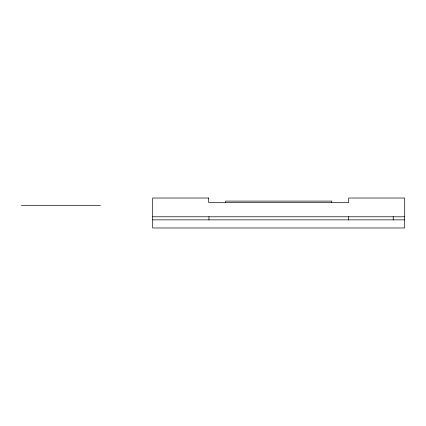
<?xml version="1.0" encoding="UTF-8"?>
<svg xmlns="http://www.w3.org/2000/svg" width="426" height="426" viewBox="0 0 426 426"><rect width="100%" height="100%" fill="white"/><g stroke="black" fill="none" stroke-linecap="round" stroke-linejoin="round"><path stroke-width="0.64" d="M21.3 205.582L100.477 205.582M152.689 216.781L404.7 216.781M152.689 219.859L404.7 219.859M393.219 216.658L393.219 219.859M348.559 216.658L348.559 219.859M331.758 202.781L331.758 201.099L225.631 201.099L225.631 202.781M208.969 216.658L208.969 219.859M208.692 198.021L152.689 198.021L152.689 227.979L404.7 227.979L404.7 198.021L348.697 198.021L348.697 202.499L208.692 202.499L208.692 198.021"/></g></svg>
